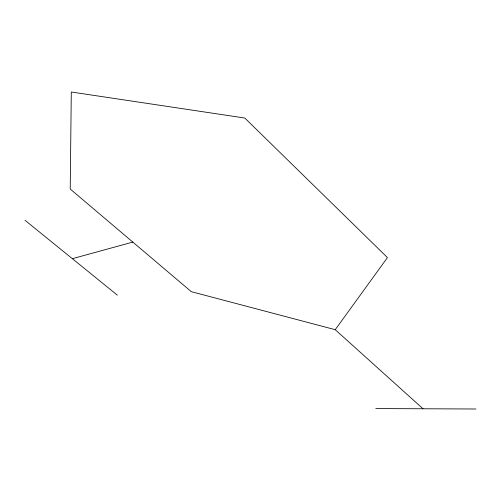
<?xml version="1.0" encoding="UTF-8"?>
<svg xmlns="http://www.w3.org/2000/svg" width="501" height="501" viewBox="0 0 501 501"><rect width="100%" height="100%" fill="white"/><g stroke="black" fill="none" stroke-linecap="round" stroke-linejoin="round"><path stroke-width="0.75" d="M335.225 329.696L387.455 257.589L244.782 118.029L71.292 92.002L70.221 189.034L191.313 291.676L335.225 329.696L423.038 408.772M72.363 258.685L132.815 242.089M375.781 408.572L475.95 408.998M25.05 220.315L117.378 295.183"/></g></svg>
